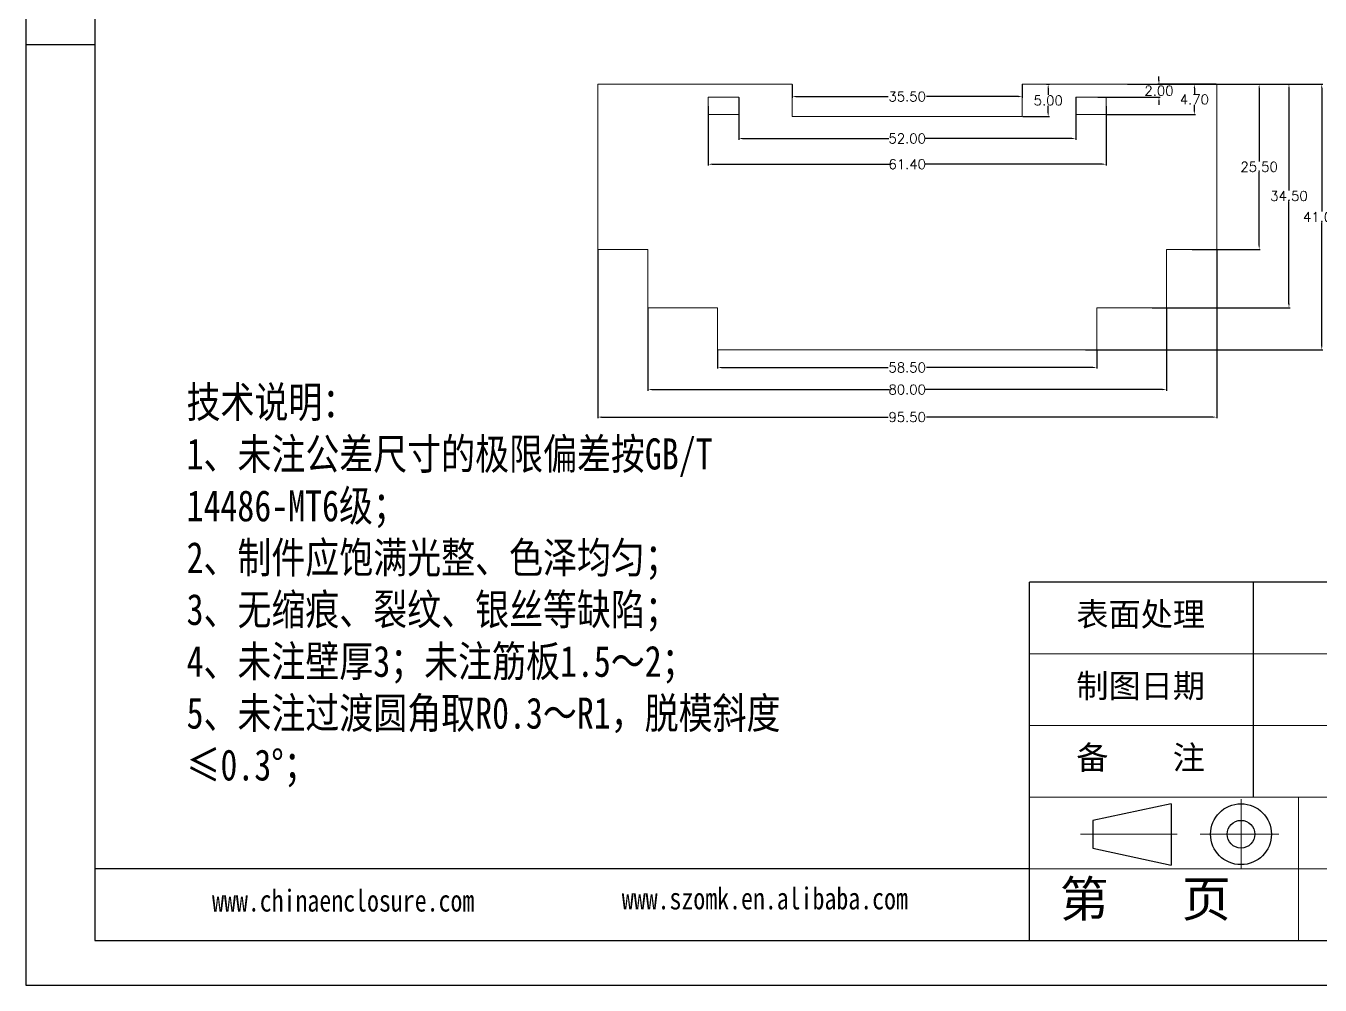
# Model space of a CAD drawing. Header units: inches. Extents: x 2307 to 3202, y 573 to 864.
# Drawn here: x 2306.5 to 2506.2, y 573 to 721 of the extents above; entities that cross this region are included whole.
import ezdxf

# ---------------------------------------------------------------- set-up
doc = ezdxf.new("R2010")
doc.units = ezdxf.units.IN
doc.linetypes.add('CENTER2', pattern=[28.575, 19.05, -3.175, 3.175, -3.175])
doc.layers.add('文字', color=81, linetype='Continuous')
for name, color, linetype, lineweight in [('粗实线', 7, 'Continuous', 30), ('细实线', 3, 'Continuous', 9), ('细点划线', 2, 'CENTER2', 9)]:
    doc.layers.add(name, color=color, linetype=linetype, lineweight=lineweight)
doc.styles.get("Standard").update_dxf_attribs({"font": 'txt', "bigfont": 'gbcbig.shx'})
doc.styles.add('宋体', font='', dxfattribs={"width": 0.8, "height": 3.5})
doc.styles.get('宋体').set_extended_font_data('SimSun')
doc.dimstyles.new('2', dxfattribs={"dimtxt": 1.5, "dimasz": 0.6, "dimexe": 0.18, "dimexo": 0.0625, "dimgap": 0.09, "dimtad": 0, "dimtih": 1, "dimtoh": 1, "dimzin": 0, "dimdsep": 46, "dimtxsty": 'Standard', "dimcen": 0, "dimadec": 0, "dimazin": 2, "dimtfac": 1, "dimtofl": 0, "dimtmove": 0, "dimatfit": 3, "dimfxl": 1, "dimtolj": 1, "dimtzin": 0, "dimarcsym": 0})

# ---------------------------------------------------------------- blocks, each defined once
blk = doc.blocks.new('*D201')
at = {"color": 0, "lineweight": -2}
for p, q in [((2413.23, 670.98), (2413.23, 668.13)), ((2471.73, 670.98), (2471.73, 668.13)), ((2413.83, 668.31), (2439.52, 668.31)), ((2471.13, 668.31), (2445.45, 668.31))]:
    blk.add_line(p, q, dxfattribs=at)
at = {"color": 0}
for points in [[(2413.83, 668.41), (2413.83, 668.21), (2413.23, 668.31)], [(2471.13, 668.41), (2471.13, 668.21), (2471.73, 668.31)]]:
    blk.add_solid(points, dxfattribs=at)
at = {"layer": 'Defpoints', "color": 0}
for p in [(2413.23, 671.04), (2471.73, 671.04), (2471.73, 668.31)]:
    blk.add_point(p, dxfattribs=at)
at = {"color": 0, "insert": (2442.48, 668.31), "char_height": 1.5, "attachment_point": 5}
blk.add_mtext('\\A1;58.50', dxfattribs=at)
blk = doc.blocks.new('*D202')
at = {"color": 0, "lineweight": -2}
for p, q in [((2402.48, 677.48), (2402.48, 664.72)), ((2482.48, 677.48), (2482.48, 664.72)), ((2403.08, 664.9), (2439.77, 664.9)), ((2481.88, 664.9), (2445.2, 664.9))]:
    blk.add_line(p, q, dxfattribs=at)
at = {"color": 0}
for points in [[(2403.08, 665), (2403.08, 664.8), (2402.48, 664.9)], [(2481.88, 665), (2481.88, 664.8), (2482.48, 664.9)]]:
    blk.add_solid(points, dxfattribs=at)
at = {"layer": 'Defpoints', "color": 0}
for p in [(2402.48, 677.54), (2482.48, 677.54), (2482.48, 664.9)]:
    blk.add_point(p, dxfattribs=at)
at = {"color": 0, "insert": (2442.48, 664.9), "char_height": 1.5, "attachment_point": 5}
blk.add_mtext('\\A1;80.00', dxfattribs=at)
blk = doc.blocks.new('*D203')
at = {"color": 0, "lineweight": -2}
for p, q in [((2394.73, 686.48), (2394.73, 660.47)), ((2490.23, 686.48), (2490.23, 660.47)), ((2395.33, 660.65), (2439.52, 660.65)), ((2489.63, 660.65), (2445.45, 660.65))]:
    blk.add_line(p, q, dxfattribs=at)
at = {"color": 0}
for points in [[(2395.33, 660.75), (2395.33, 660.55), (2394.73, 660.65)], [(2489.63, 660.75), (2489.63, 660.55), (2490.23, 660.65)]]:
    blk.add_solid(points, dxfattribs=at)
at = {"layer": 'Defpoints', "color": 0}
for p in [(2394.73, 686.54), (2490.23, 686.54), (2490.23, 660.65)]:
    blk.add_point(p, dxfattribs=at)
at = {"color": 0, "insert": (2442.48, 660.65), "char_height": 1.5, "attachment_point": 5}
blk.add_mtext('\\A1;95.50', dxfattribs=at)
blk = doc.blocks.new('*D204')
at = {"color": 0, "lineweight": -2}
for p, q in [((2424.73, 711.98), (2424.73, 709.95)), ((2460.23, 711.98), (2460.23, 709.95)), ((2425.33, 710.13), (2439.52, 710.13)), ((2459.63, 710.13), (2445.45, 710.13))]:
    blk.add_line(p, q, dxfattribs=at)
at = {"color": 0}
for points in [[(2425.33, 710.23), (2425.33, 710.03), (2424.73, 710.13)], [(2459.63, 710.23), (2459.63, 710.03), (2460.23, 710.13)]]:
    blk.add_solid(points, dxfattribs=at)
at = {"layer": 'Defpoints', "color": 0}
for p in [(2424.73, 712.04), (2460.23, 712.04), (2460.23, 710.13)]:
    blk.add_point(p, dxfattribs=at)
at = {"color": 0, "insert": (2442.48, 710.13), "char_height": 1.5, "attachment_point": 5}
blk.add_mtext('\\A1;35.50', dxfattribs=at)
blk = doc.blocks.new('*D205')
at = {"color": 0, "lineweight": -2}
for p, q in [((2416.48, 709.98), (2416.48, 703.48)), ((2468.48, 709.98), (2468.48, 703.48)), ((2417.08, 703.66), (2439.64, 703.66)), ((2467.88, 703.66), (2445.32, 703.66))]:
    blk.add_line(p, q, dxfattribs=at)
at = {"color": 0}
for points in [[(2417.08, 703.76), (2417.08, 703.56), (2416.48, 703.66)], [(2467.88, 703.76), (2467.88, 703.56), (2468.48, 703.66)]]:
    blk.add_solid(points, dxfattribs=at)
at = {"layer": 'Defpoints', "color": 0}
for p in [(2416.48, 710.04), (2468.48, 710.04), (2468.48, 703.66)]:
    blk.add_point(p, dxfattribs=at)
at = {"color": 0, "insert": (2442.48, 703.66), "char_height": 1.5, "attachment_point": 5}
blk.add_mtext('\\A1;52.00', dxfattribs=at)
blk = doc.blocks.new('*D206')
at = {"color": 0, "lineweight": -2}
for p, q in [((2411.78, 708.63), (2411.78, 699.51)), ((2473.18, 708.63), (2473.18, 699.51)), ((2412.38, 699.69), (2439.77, 699.69)), ((2472.58, 699.69), (2445.2, 699.69))]:
    blk.add_line(p, q, dxfattribs=at)
at = {"color": 0}
for points in [[(2412.38, 699.79), (2412.38, 699.59), (2411.78, 699.69)], [(2472.58, 699.79), (2472.58, 699.59), (2473.18, 699.69)]]:
    blk.add_solid(points, dxfattribs=at)
at = {"layer": 'Defpoints', "color": 0}
for p in [(2411.78, 708.69), (2473.18, 708.69), (2411.78, 699.69)]:
    blk.add_point(p, dxfattribs=at)
at = {"color": 0, "insert": (2442.48, 699.69), "char_height": 1.5, "attachment_point": 5}
blk.add_mtext('\\A1;61.40', dxfattribs=at)
blk = doc.blocks.new('*D207')
at = {"color": 0, "lineweight": -2}
for p, q in [((2481.32, 712.64), (2481.32, 713.24)), ((2490.17, 712.04), (2481.14, 712.04)), ((2471.89, 710.04), (2481.5, 710.04)), ((2481.32, 709.44), (2481.32, 708.84))]:
    blk.add_line(p, q, dxfattribs=at)
at = {"color": 0}
for points in [[(2481.22, 712.64), (2481.42, 712.64), (2481.32, 712.04)], [(2481.22, 709.44), (2481.42, 709.44), (2481.32, 710.04)]]:
    blk.add_solid(points, dxfattribs=at)
at = {"layer": 'Defpoints', "color": 0}
for p in [(2490.23, 712.04), (2471.83, 710.04), (2481.32, 710.04)]:
    blk.add_point(p, dxfattribs=at)
at = {"color": 0, "insert": (2481.32, 711.04), "char_height": 1.5, "attachment_point": 5}
blk.add_mtext('\\A1;2.00', dxfattribs=at)
blk = doc.blocks.new('*D208')
at = {"color": 0, "lineweight": -2}
for p, q in [((2476.49, 712.04), (2486.96, 712.04)), ((2486.78, 711.44), (2486.78, 710.53)), ((2473.25, 707.34), (2486.96, 707.34)), ((2486.78, 707.94), (2486.78, 708.85))]:
    blk.add_line(p, q, dxfattribs=at)
at = {"color": 0}
for points in [[(2486.68, 711.44), (2486.88, 711.44), (2486.78, 712.04)], [(2486.68, 707.94), (2486.88, 707.94), (2486.78, 707.34)]]:
    blk.add_solid(points, dxfattribs=at)
at = {"layer": 'Defpoints', "color": 0}
for p in [(2476.43, 712.04), (2486.78, 712.04), (2473.18, 707.34)]:
    blk.add_point(p, dxfattribs=at)
at = {"color": 0, "insert": (2486.78, 709.69), "char_height": 1.5, "attachment_point": 5}
blk.add_mtext('\\A1;4.70', dxfattribs=at)
blk = doc.blocks.new('*D209')
at = {"color": 0, "lineweight": -2}
for p, q in [((2463.97, 712.04), (2464.41, 712.04)), ((2464.23, 711.44), (2464.23, 710.38)), ((2460.3, 707.04), (2464.41, 707.04)), ((2464.23, 707.64), (2464.23, 708.7))]:
    blk.add_line(p, q, dxfattribs=at)
at = {"color": 0}
for points in [[(2464.13, 711.44), (2464.33, 711.44), (2464.23, 712.04)], [(2464.13, 707.64), (2464.33, 707.64), (2464.23, 707.04)]]:
    blk.add_solid(points, dxfattribs=at)
at = {"layer": 'Defpoints', "color": 0}
for p in [(2463.9, 712.04), (2464.23, 712.04), (2460.23, 707.04)]:
    blk.add_point(p, dxfattribs=at)
at = {"color": 0, "insert": (2464.23, 709.54), "char_height": 1.5, "attachment_point": 5}
blk.add_mtext('\\A1;5.00', dxfattribs=at)
blk = doc.blocks.new('*D210')
at = {"color": 0, "lineweight": -2}
for p, q in [((2490.3, 712.04), (2496.96, 712.04)), ((2496.78, 711.44), (2496.78, 700.13)), ((2496.78, 687.14), (2496.78, 698.45)), ((2486.42, 686.54), (2496.96, 686.54))]:
    blk.add_line(p, q, dxfattribs=at)
at = {"color": 0}
for points in [[(2496.68, 711.44), (2496.88, 711.44), (2496.78, 712.04)], [(2496.68, 687.14), (2496.88, 687.14), (2496.78, 686.54)]]:
    blk.add_solid(points, dxfattribs=at)
at = {"layer": 'Defpoints', "color": 0}
for p in [(2490.23, 712.04), (2486.36, 686.54), (2496.78, 686.54)]:
    blk.add_point(p, dxfattribs=at)
at = {"color": 0, "insert": (2496.78, 699.29), "char_height": 1.5, "attachment_point": 5}
blk.add_mtext('\\A1;25.50', dxfattribs=at)
blk = doc.blocks.new('*D211')
at = {"color": 0, "lineweight": -2}
for p, q in [((2489.2, 712.04), (2501.56, 712.04)), ((2501.38, 711.44), (2501.38, 695.63)), ((2501.38, 678.14), (2501.38, 693.95)), ((2480.29, 677.54), (2501.56, 677.54))]:
    blk.add_line(p, q, dxfattribs=at)
at = {"color": 0}
for points in [[(2501.28, 711.44), (2501.48, 711.44), (2501.38, 712.04)], [(2501.28, 678.14), (2501.48, 678.14), (2501.38, 677.54)]]:
    blk.add_solid(points, dxfattribs=at)
at = {"layer": 'Defpoints', "color": 0}
for p in [(2489.13, 712.04), (2480.23, 677.54), (2501.38, 677.54)]:
    blk.add_point(p, dxfattribs=at)
at = {"color": 0, "insert": (2501.38, 694.79), "char_height": 1.5, "attachment_point": 5}
blk.add_mtext('\\A1;34.50', dxfattribs=at)
blk = doc.blocks.new('*D212')
at = {"color": 0, "lineweight": -2}
for p, q in [((2476.56, 712.04), (2506.62, 712.04)), ((2506.44, 711.44), (2506.44, 692.38)), ((2506.44, 671.64), (2506.44, 690.7)), ((2469.99, 671.04), (2506.62, 671.04))]:
    blk.add_line(p, q, dxfattribs=at)
at = {"color": 0}
for points in [[(2506.34, 711.44), (2506.54, 711.44), (2506.44, 712.04)], [(2506.34, 671.64), (2506.54, 671.64), (2506.44, 671.04)]]:
    blk.add_solid(points, dxfattribs=at)
at = {"layer": 'Defpoints', "color": 0}
for p in [(2476.49, 712.04), (2506.44, 712.04), (2469.93, 671.04)]:
    blk.add_point(p, dxfattribs=at)
at = {"color": 0, "insert": (2506.44, 691.54), "char_height": 1.5, "attachment_point": 5}
blk.add_mtext('\\A1;41.00', dxfattribs=at)

msp = doc.modelspace()

# ---------------------------------------------------------------- linework, layer by layer
for p, q in [((2306.504, 863.315), (2306.504, 572.957)), ((2317.13, 856.402), (2317.13, 579.87)), ((2317.13, 718.136), (2306.504, 718.136)), ((2306.504, 707.382), (2306.504, 572.957)), ((2461.362, 579.87), (2461.362, 635.176)), ((2544.322, 635.176), (2461.362, 635.176)), ((2495.929, 601.993), (2495.929, 635.176)), ((2461.362, 590.931), (2317.13, 590.931)), ((2317.13, 579.87), (2710.241, 579.87)), ((2306.504, 572.957), (2717.154, 572.957)), ((2306.504, 572.957), (2496.62, 572.957))]:
    msp.add_line(p, q)
at = {"color": 7, "linetype": 'Continuous', "lineweight": 15}
for p, q in [((2394.734, 686.542), (2394.734, 712.042)), ((2424.734, 712.042), (2394.734, 712.042)), ((2424.734, 707.042), (2424.734, 712.042)), ((2460.234, 712.042), (2460.234, 707.042)), ((2490.234, 712.042), (2460.234, 712.042)), ((2490.234, 686.542), (2490.234, 712.042)), ((2411.784, 710.042), (2416.484, 710.042)), ((2411.784, 707.342), (2411.784, 710.042)), ((2416.484, 710.042), (2416.484, 707.342)), ((2468.484, 710.042), (2473.184, 710.042)), ((2468.484, 707.342), (2468.484, 710.042)), ((2473.184, 710.042), (2473.184, 707.342)), ((2416.484, 707.342), (2411.784, 707.342)), ((2460.234, 707.042), (2424.734, 707.042)), ((2473.184, 707.342), (2468.484, 707.342)), ((2394.734, 686.542), (2402.484, 686.542)), ((2402.484, 686.542), (2402.484, 677.542)), ((2490.234, 686.542), (2482.484, 686.542)), ((2482.484, 686.542), (2482.484, 677.542)), ((2402.484, 677.542), (2413.234, 677.542)), ((2413.234, 677.542), (2413.234, 671.042)), ((2482.484, 677.542), (2471.734, 677.542)), ((2471.734, 677.542), (2471.734, 671.042)), ((2471.734, 671.042), (2413.234, 671.042))]:
    msp.add_line(p, q, dxfattribs=at)
at = {"layer": '粗实线', "color": 7}
for p, q in [((2483.223, 600.958), (2471.137, 598.396)), ((2483.223, 600.958), (2483.223, 591.486)), ((2471.137, 598.396), (2471.137, 594.122)), ((2471.137, 594.122), (2483.223, 591.486))]:
    msp.add_line(p, q, dxfattribs=at)
for radius in [4.699, 2.137]:
    msp.add_circle((2493.98, 596.259), radius, dxfattribs=at)
at = {"layer": '细实线', "color": 7}
for p, q in [((2544.322, 624.115), (2461.362, 624.115)), ((2544.322, 613.054), (2461.362, 613.054)), ((2710.241, 601.993), (2461.362, 601.993)), ((2502.842, 601.993), (2502.842, 579.87)), ((2544.322, 590.931), (2461.362, 590.931))]:
    msp.add_line(p, q, dxfattribs=at)
at = {"layer": '细点划线', "color": 7}
for p, q in [((2493.98, 601.668), (2493.98, 590.931)), ((2469.21, 596.259), (2484.149, 596.259)), ((2487.696, 596.259), (2499.84, 596.259))]:
    msp.add_line(p, q, dxfattribs=at)

# ---------------------------------------------------------------- texts
at = {"char_height": 3.63769, "width": 2067.48145, "attachment_point": 1}
for s, insert in [('{\\fSimHei|b0|i0|c134|p49;表面处理}', (2468.576, 632.037)), ('{\\fSimHei|b0|i0|c134|p49;制图日期}', (2468.576, 620.976)), ('{\\fSimHei|b0|i0|c134|p49;备    注}', (2468.576, 609.915))]:
    msp.add_mtext(s, dxfattribs=dict(at, insert=insert))
at = {"layer": '文字', "color": 0, "attachment_point": 1, "style": '宋体'}
for s, insert, char_height, width in [('{\\H1.111x;技术说明：\\P1、未注公差尺寸的极限偏差按GB/T 14486-MT6级；\\P2、制件应饱满光整、色泽均匀；\\P3、无缩痕、裂纹、银丝等缺陷；\\P4、未注壁厚3；未注筋板1.5～2；\\P5、未注过渡圆角取R0.3～R1，脱模斜度≤0.3%%D；}', (2331.298, 665.369), 4.32081, 97.32372), ('www.chinaenclosure.com', (2335.227, 587.694), 3.37984, 59.38046), ('www.szomk.en.alibaba.com', (2398.444, 588.029), 3.37984, 59.38046)]:
    msp.add_mtext(s, dxfattribs=dict(at, insert=insert, char_height=char_height, width=width))
at = {"layer": '细实线', "color": 7, "insert": (2466.016, 589.03), "char_height": 5.53064, "width": 41.4798, "attachment_point": 1}
msp.add_mtext('{\\fSimSun|b0|i0|c134|p54;第   页}', dxfattribs=at)

# ---------------------------------------------------------------- dimensions: what is measured, and where the dimension line sits
for base, p1, p2, picture, middle in [((2481.317, 710.042), (2490.234, 712.042), (2471.83, 710.042), '*D207', (2481.317, 711.042)), ((2464.235, 712.042), (2460.234, 707.042), (2463.903, 712.042), '*D209', (2464.235, 709.542)), ((2506.443, 712.042), (2469.93, 671.042), (2476.493, 712.042), '*D212', (2506.443, 691.542)), ((2486.775, 712.042), (2473.184, 707.342), (2476.431, 712.042), '*D208', (2486.775, 709.692)), ((2501.376, 677.542), (2489.133, 712.042), (2480.232, 677.542), '*D211', (2501.376, 694.792))]:
    dim = msp.add_linear_dim(base=base, p1=p1, p2=p2, angle=90, dimstyle='2')
    dim.commit()
    dim.dimension.update_dxf_attribs({"geometry": picture, "text_midpoint": middle})
for base, p1, p2, picture, middle in [((2460.234, 710.135), (2424.734, 712.042), (2460.234, 712.042), '*D204', (2442.484, 710.135)), ((2468.484, 703.663), (2416.484, 710.042), (2468.484, 710.042), '*D205', (2442.484, 703.663)), ((2411.784, 699.688), (2473.184, 708.692), (2411.784, 708.692), '*D206', (2442.484, 699.688))]:
    dim = msp.add_linear_dim(base=base, p1=p1, p2=p2, dimstyle='2')
    dim.commit()
    dim.dimension.update_dxf_attribs({"geometry": picture, "text_midpoint": middle, "dimtype": 160})
dim = msp.add_linear_dim(base=(2496.777, 686.542), p1=(2490.234, 712.042), p2=(2486.359, 686.542), angle=90, dimstyle='2')
dim.commit()
dim.dimension.update_dxf_attribs({"geometry": '*D210', "text_midpoint": (2496.777, 699.292), "dimtype": 160})
for base, p1, p2, picture, middle in [((2490.234, 660.645), (2394.734, 686.542), (2490.234, 686.542), '*D203', (2442.484, 660.645)), ((2482.484, 664.903), (2402.484, 677.542), (2482.484, 677.542), '*D202', (2442.484, 664.903)), ((2471.734, 668.309), (2413.234, 671.042), (2471.734, 671.042), '*D201', (2442.484, 668.309))]:
    dim = msp.add_linear_dim(base=base, p1=p1, p2=p2, dimstyle='2')
    dim.commit()
    dim.dimension.update_dxf_attribs({"geometry": picture, "text_midpoint": middle})

doc.saveas('drawing.dxf')
